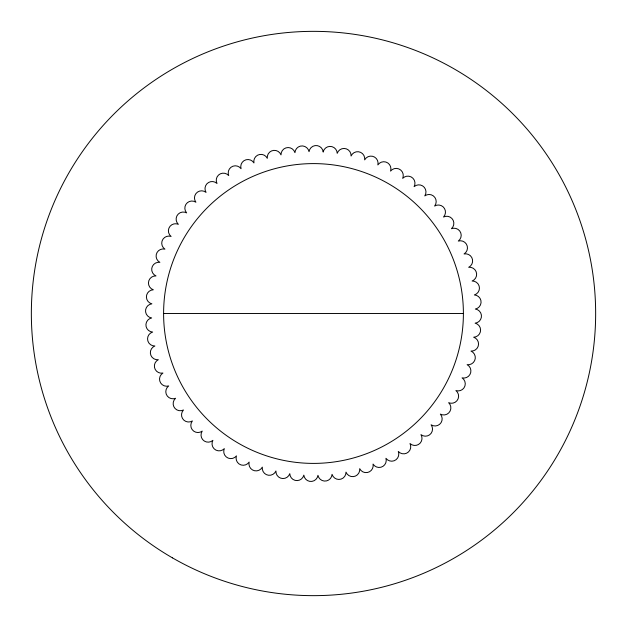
<?xml version="1.0" encoding="UTF-8"?>
<svg xmlns="http://www.w3.org/2000/svg" width="627" height="627" viewBox="0 0 627 627"><rect width="100%" height="100%" fill="white"/><g stroke="black" fill="none" stroke-linecap="round" stroke-linejoin="round"><path stroke-width="0.94" d="M163.608 313.5L463.392 313.5A149.892 149.892 0 0 1 238.55 443.313A149.892 149.892 0 0 1 238.55 183.687A149.892 149.892 0 0 1 463.392 313.5M172.425 557.85A282.15 282.15 0 0 0 595.65 313.5A282.15 282.15 0 0 0 172.425 69.15A282.15 282.15 0 0 0 172.425 557.85M323.164 151.899A7.116 7.116 0 0 0 309.04 151.671A7.116 7.116 0 0 0 294.949 152.674A7.116 7.116 0 0 0 281.006 154.9A7.116 7.116 0 0 0 267.306 158.341A7.116 7.116 0 0 0 253.959 162.957A7.116 7.116 0 0 0 241.066 168.718A7.116 7.116 0 0 0 228.722 175.584A7.116 7.116 0 0 0 217.02 183.492A7.116 7.116 0 0 0 206.064 192.395A7.116 7.116 0 0 0 195.914 202.223A7.116 7.116 0 0 0 186.666 212.898A7.116 7.116 0 0 0 178.381 224.333A7.116 7.116 0 0 0 171.124 236.45A7.116 7.116 0 0 0 164.948 249.146A7.116 7.116 0 0 0 159.901 262.345A7.116 7.116 0 0 0 156.029 275.927A7.116 7.116 0 0 0 153.356 289.792A7.116 7.116 0 0 0 151.899 303.836A7.116 7.116 0 0 0 151.671 317.96A7.116 7.116 0 0 0 152.674 332.051A7.116 7.116 0 0 0 154.9 345.994A7.116 7.116 0 0 0 158.341 359.694A7.116 7.116 0 0 0 162.957 373.041A7.116 7.116 0 0 0 168.718 385.934A7.116 7.116 0 0 0 175.584 398.278A7.116 7.116 0 0 0 183.492 409.98A7.116 7.116 0 0 0 192.395 420.936A7.116 7.116 0 0 0 202.223 431.086A7.116 7.116 0 0 0 212.898 440.334A7.116 7.116 0 0 0 224.333 448.618A7.116 7.116 0 0 0 236.45 455.876A7.116 7.116 0 0 0 249.146 462.052A7.116 7.116 0 0 0 262.345 467.099A7.116 7.116 0 0 0 275.927 470.971A7.116 7.116 0 0 0 289.792 473.644A7.116 7.116 0 0 0 303.836 475.101A7.116 7.116 0 0 0 317.96 475.329A7.116 7.116 0 0 0 332.051 474.325A7.116 7.116 0 0 0 345.994 472.1A7.116 7.116 0 0 0 359.694 468.659A7.116 7.116 0 0 0 373.041 464.043A7.116 7.116 0 0 0 385.934 458.282A7.116 7.116 0 0 0 398.278 451.416A7.116 7.116 0 0 0 409.98 443.508A7.116 7.116 0 0 0 420.936 434.605A7.116 7.116 0 0 0 431.086 424.777A7.116 7.116 0 0 0 440.334 414.102A7.116 7.116 0 0 0 448.618 402.667A7.116 7.116 0 0 0 455.876 390.55A7.116 7.116 0 0 0 462.052 377.854A7.116 7.116 0 0 0 467.099 364.655A7.116 7.116 0 0 0 470.971 351.073A7.116 7.116 0 0 0 473.644 337.208A7.116 7.116 0 0 0 475.101 323.164A7.116 7.116 0 0 0 475.329 309.04A7.116 7.116 0 0 0 474.325 294.949A7.116 7.116 0 0 0 472.1 281.006A7.116 7.116 0 0 0 468.659 267.306A7.116 7.116 0 0 0 464.043 253.959A7.116 7.116 0 0 0 458.282 241.066A7.116 7.116 0 0 0 451.416 228.722A7.116 7.116 0 0 0 443.508 217.02A7.116 7.116 0 0 0 434.605 206.064A7.116 7.116 0 0 0 424.777 195.914A7.116 7.116 0 0 0 414.102 186.666A7.116 7.116 0 0 0 402.667 178.381A7.116 7.116 0 0 0 390.55 171.124A7.116 7.116 0 0 0 377.854 164.948A7.116 7.116 0 0 0 364.655 159.901A7.116 7.116 0 0 0 351.073 156.029A7.116 7.116 0 0 0 337.208 153.356A7.116 7.116 0 0 0 323.164 151.899"/></g></svg>
